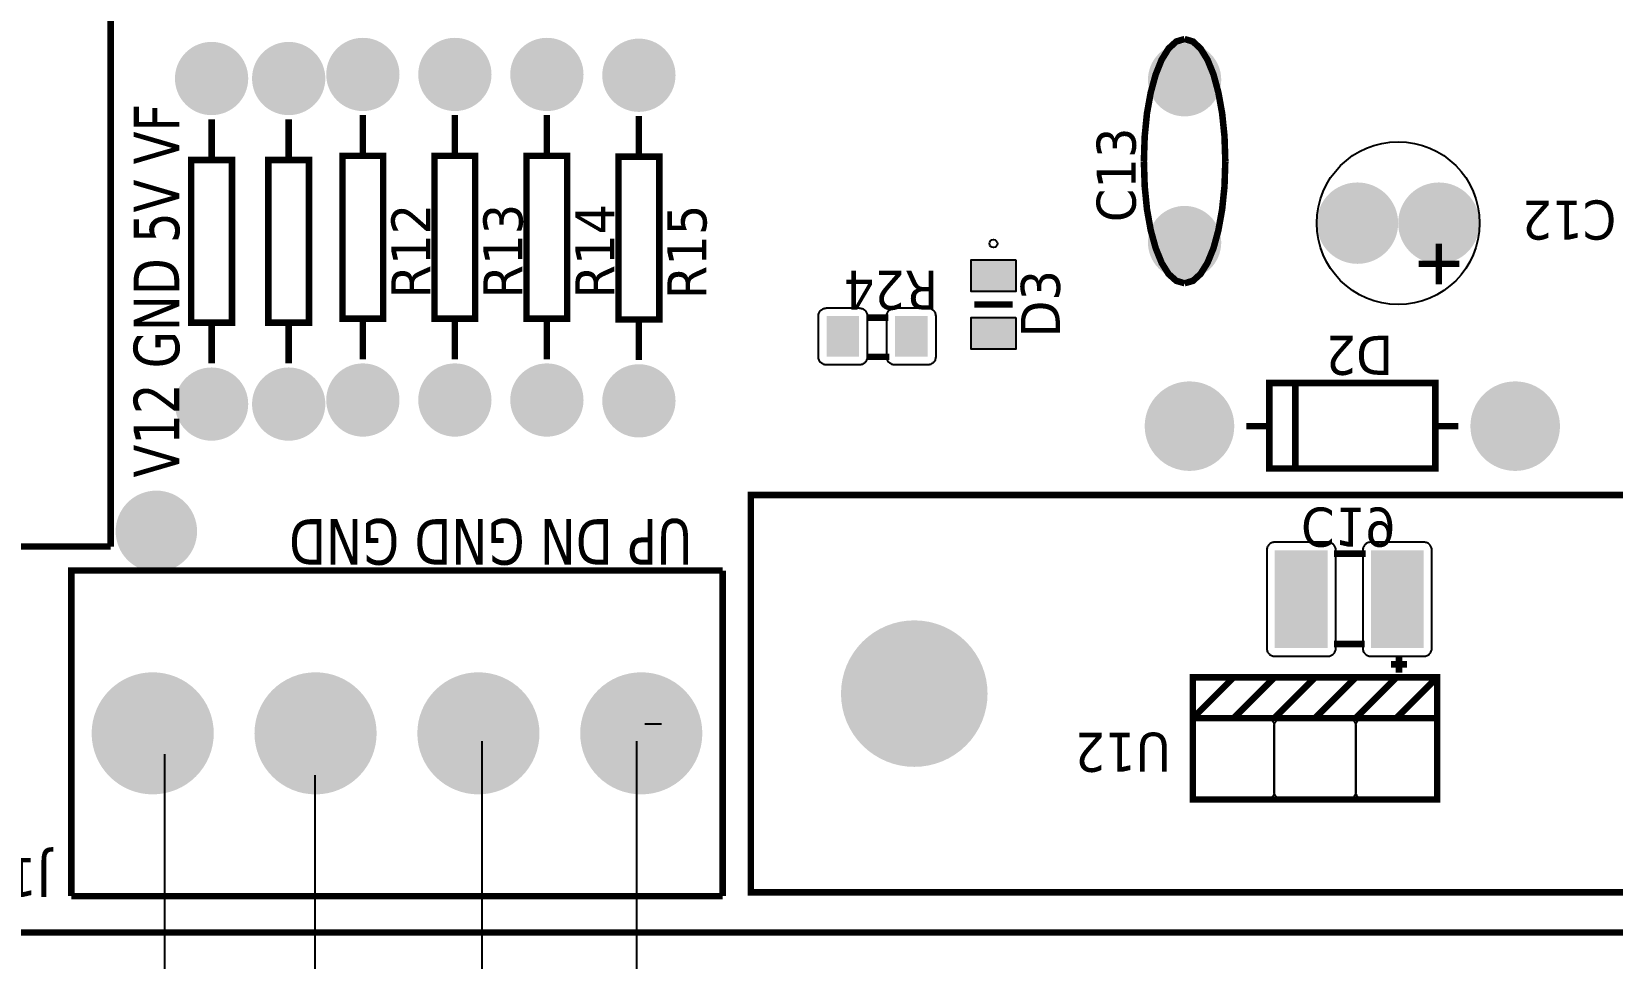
# Model space of a CAD drawing. Header units: millimetres. Extents: x 123.5 to 144.3, y 105.4 to 121.6.
# Drawn here: x 125.519 to 128.431, y 109.637 to 111.345 of the extents above; entities that cross this region are included whole.
import ezdxf

# ---------------------------------------------------------------- set-up
doc = ezdxf.new("R2010")
doc.units = ezdxf.units.MM
doc.layers.add('DESC', color=250, linetype='Continuous')
doc.layers.add('WIRES', color=7, linetype='Continuous')
doc.styles.get("Standard").update_dxf_attribs({"font": 'tahoma.ttf'})

# ---------------------------------------------------------------- blocks, each defined once
blk = doc.blocks.new('RPAD')
blk.add_trace([(-0.5, -0.5), (-0.5, 0.5), (0.5, -0.5), (0.5, 0.5)])
blk = doc.blocks.new('EPAD')
at = {"const_width": 0.5}
blk.add_lwpolyline([(-0.25, 0, 1), (0.25, 0, 1)], format="xyb", close=True, dxfattribs=at)
blk = doc.blocks.new('DIELEC_CEGH')
for points, const_width in [([(130.0548, 110.4251), (134.9154, 110.4251), (134.9154, 114.4301), (130.0548, 114.4301), (130.0548, 110.4251)], 0.008), ([(130.0548, 110.4251), (134.9154, 110.4251), (134.9154, 114.4301), (130.0548, 114.4301), (130.0548, 110.4251)], 0.008), ([(130.0548, 110.4251), (134.9154, 110.4251), (134.9154, 114.4301), (130.0548, 114.4301), (130.0548, 110.4251)], 0.008), ([(130.529, 114.3896), (130.529, 113.9896)], 0.008), ([(131.329, 114.3896), (131.329, 113.9896), (130.529, 113.9896)], 0.008), ([(130.529, 114.3896), (130.529, 113.9896)], 0.008), ([(131.329, 114.3896), (131.329, 113.9896), (130.529, 113.9896)], 0.008), ([(130.529, 114.3896), (130.529, 113.9896)], 0.008), ([(131.329, 114.3896), (131.329, 113.9896), (130.529, 113.9896)], 0.008), ([(130.0995, 114.038), (130.4995, 114.038), (130.4995, 113.238)], 0.008), ([(130.0995, 113.238), (130.0995, 114.038)], 0.008), ([(130.0995, 114.038), (130.4995, 114.038), (130.4995, 113.238)], 0.008), ([(130.0995, 113.238), (130.0995, 114.038)], 0.008), ([(130.0995, 114.038), (130.4995, 114.038), (130.4995, 113.238)], 0.008), ([(130.0995, 113.238), (130.0995, 114.038)], 0.008), ([(130.804, 113.8407), (131.004, 113.8407), (131.004, 113.8907), (130.804, 113.8907), (130.804, 113.8407)], 0.008), ([(130.804, 113.8407), (131.004, 113.8407), (131.004, 113.8907), (130.804, 113.8907), (130.804, 113.8407)], 0.008), ([(130.804, 113.8407), (131.004, 113.8407), (131.004, 113.8907), (130.804, 113.8907), (130.804, 113.8407)], 0.008), ([(130.804, 113.8657), (130.754, 113.8657)], 0.008), ([(130.804, 113.8657), (130.754, 113.8657)], 0.008), ([(130.804, 113.8657), (130.754, 113.8657)], 0.008), ([(131.054, 113.8657), (131.004, 113.8657)], 0.008), ([(131.054, 113.8657), (131.004, 113.8657)], 0.008), ([(131.054, 113.8657), (131.004, 113.8657)], 0.008), ([(130.804, 113.746), (131.004, 113.746), (131.004, 113.796), (130.804, 113.796), (130.804, 113.746)], 0.008), ([(130.804, 113.746), (131.004, 113.746), (131.004, 113.796), (130.804, 113.796), (130.804, 113.746)], 0.008), ([(130.804, 113.746), (131.004, 113.746), (131.004, 113.796), (130.804, 113.796), (130.804, 113.746)], 0.008), ([(130.804, 113.771), (130.754, 113.771)], 0.008), ([(130.804, 113.771), (130.754, 113.771)], 0.008), ([(130.804, 113.771), (130.754, 113.771)], 0.008), ([(131.054, 113.771), (131.004, 113.771)], 0.008), ([(131.054, 113.771), (131.004, 113.771)], 0.008), ([(131.054, 113.771), (131.004, 113.771)], 0.008), ([(130.809, 113.6549), (131.009, 113.6549), (131.009, 113.7049), (130.809, 113.7049), (130.809, 113.6549)], 0.008), ([(130.809, 113.6549), (131.009, 113.6549), (131.009, 113.7049), (130.809, 113.7049), (130.809, 113.6549)], 0.008), ([(130.809, 113.6549), (131.009, 113.6549), (131.009, 113.7049), (130.809, 113.7049), (130.809, 113.6549)], 0.008), ([(130.809, 113.6799), (130.759, 113.6799)], 0.008), ([(130.809, 113.6799), (130.759, 113.6799)], 0.008), ([(130.809, 113.6799), (130.759, 113.6799)], 0.008), ([(131.059, 113.6799), (131.009, 113.6799)], 0.008), ([(131.059, 113.6799), (131.009, 113.6799)], 0.008), ([(131.059, 113.6799), (131.009, 113.6799)], 0.008), ([(130.809, 113.5419), (131.009, 113.5419), (131.009, 113.5919), (130.809, 113.5919), (130.809, 113.5419)], 0.008), ([(130.809, 113.5419), (131.009, 113.5419), (131.009, 113.5919), (130.809, 113.5919), (130.809, 113.5419)], 0.008), ([(130.809, 113.5419), (131.009, 113.5419), (131.009, 113.5919), (130.809, 113.5919), (130.809, 113.5419)], 0.008), ([(130.809, 113.5669), (130.759, 113.5669)], 0.008), ([(130.809, 113.5669), (130.759, 113.5669)], 0.008), ([(130.809, 113.5669), (130.759, 113.5669)], 0.008), ([(131.059, 113.5669), (131.009, 113.5669)], 0.008), ([(131.059, 113.5669), (131.009, 113.5669)], 0.008), ([(131.059, 113.5669), (131.009, 113.5669)], 0.008), ([(130.809, 113.4289), (131.009, 113.4289), (131.009, 113.4789), (130.809, 113.4789), (130.809, 113.4289)], 0.008), ([(130.809, 113.4289), (131.009, 113.4289), (131.009, 113.4789), (130.809, 113.4789), (130.809, 113.4289)], 0.008), ([(130.809, 113.4289), (131.009, 113.4289), (131.009, 113.4789), (130.809, 113.4789), (130.809, 113.4289)], 0.008), ([(130.809, 113.4539), (130.759, 113.4539)], 0.008), ([(130.809, 113.4539), (130.759, 113.4539)], 0.008), ([(130.809, 113.4539), (130.759, 113.4539)], 0.008), ([(131.059, 113.4539), (131.009, 113.4539)], 0.008), ([(131.059, 113.4539), (131.009, 113.4539)], 0.008), ([(131.059, 113.4539), (131.009, 113.4539)], 0.008), ([(130.808, 113.3159), (131.008, 113.3159), (131.008, 113.3659), (130.808, 113.3659), (130.808, 113.3159)], 0.008), ([(130.808, 113.3159), (131.008, 113.3159), (131.008, 113.3659), (130.808, 113.3659), (130.808, 113.3159)], 0.008), ([(130.808, 113.3159), (131.008, 113.3159), (131.008, 113.3659), (130.808, 113.3659), (130.808, 113.3159)], 0.008), ([(130.808, 113.3409), (130.758, 113.3409)], 0.008), ([(130.808, 113.3409), (130.758, 113.3409)], 0.008), ([(130.808, 113.3409), (130.758, 113.3409)], 0.008), ([(131.058, 113.3409), (131.008, 113.3409)], 0.008), ([(131.058, 113.3409), (131.008, 113.3409)], 0.008), ([(131.058, 113.3409), (131.008, 113.3409)], 0.008), ([(130.0995, 113.238), (130.4995, 113.238)], 0.008), ([(130.0995, 113.238), (130.4995, 113.238)], 0.008), ([(130.0995, 113.238), (130.4995, 113.238)], 0.008), ([(130.1042, 111.8255), (130.5924, 111.8255), (130.5924, 113.2034), (130.1042, 113.2034), (130.1042, 111.8255)], 0.008), ([(130.1042, 111.8255), (130.5924, 111.8255), (130.5924, 113.2034), (130.1042, 113.2034), (130.1042, 111.8255)], 0.008), ([(130.1042, 111.8255), (130.5924, 111.8255), (130.5924, 113.2034), (130.1042, 113.2034), (130.1042, 111.8255)], 0.008), ([(130.7621, 113.0614), (130.7621, 113.0334)], 0.008), ([(130.7621, 113.0614), (130.7621, 113.0334)], 0.008), ([(130.7621, 113.0614), (130.7621, 113.0334)], 0.008), ([(130.8101, 113.0614), (130.8101, 113.0344)], 0.008), ([(130.8101, 113.0614), (130.8101, 113.0344)], 0.008), ([(130.8101, 113.0614), (130.8101, 113.0344)], 0.008), ([(130.8264, 112.8818), (130.8264, 112.929)], 0.00787), ([(130.8264, 112.8818), (130.8264, 112.929)], 0.00787), ([(130.8264, 112.8818), (130.8264, 112.929)], 0.00787), ([(130.8525, 112.6707), (130.8554, 112.6809), (130.8639, 112.6904), (130.8775, 112.6989), (130.8956, 112.7062), (130.9176, 112.7123), (130.9432, 112.7169), (130.9716, 112.7197), (131.0025, 112.7207)], 0.008), ([(130.8525, 112.6707), (130.8554, 112.6809), (130.8639, 112.6904), (130.8775, 112.6989), (130.8956, 112.7062), (130.9176, 112.7123), (130.9432, 112.7169), (130.9716, 112.7197), (131.0025, 112.7207)], 0.008), ([(130.8525, 112.6707), (130.8554, 112.6809), (130.8639, 112.6904), (130.8775, 112.6989), (130.8956, 112.7062), (130.9176, 112.7123), (130.9432, 112.7169), (130.9716, 112.7197), (131.0025, 112.7207)], 0.008), ([(131.1525, 112.6707), (131.1495, 112.6809), (131.1408, 112.6904), (131.1271, 112.6989), (131.109, 112.7062), (131.0868, 112.7123), (131.0613, 112.7169), (131.033, 112.7197), (131.0025, 112.7207)], 0.008), ([(131.1525, 112.6707), (131.1495, 112.6809), (131.1408, 112.6904), (131.1271, 112.6989), (131.109, 112.7062), (131.0868, 112.7123), (131.0613, 112.7169), (131.033, 112.7197), (131.0025, 112.7207)], 0.008), ([(131.1525, 112.6707), (131.1495, 112.6809), (131.1408, 112.6904), (131.1271, 112.6989), (131.109, 112.7062), (131.0868, 112.7123), (131.0613, 112.7169), (131.033, 112.7197), (131.0025, 112.7207)], 0.008), ([(130.2182, 112.3605), (130.3182, 112.3605), (130.3182, 112.6605), (130.2182, 112.6605), (130.2182, 112.3605)], 0.008), ([(130.2182, 112.3605), (130.3182, 112.3605), (130.3182, 112.6605), (130.2182, 112.6605), (130.2182, 112.3605)], 0.008), ([(130.2182, 112.3605), (130.3182, 112.3605), (130.3182, 112.6605), (130.2182, 112.6605), (130.2182, 112.3605)], 0.008), ([(130.3182, 112.6605), (130.3682, 112.6605), (130.3682, 112.3605), (130.3182, 112.3605)], 0.008), ([(130.3182, 112.6605), (130.3682, 112.6105)], 0.008), ([(130.3182, 112.6605), (130.3682, 112.6605), (130.3682, 112.3605), (130.3182, 112.3605)], 0.008), ([(130.3182, 112.6605), (130.3682, 112.6105)], 0.008), ([(130.3182, 112.6605), (130.3682, 112.6605), (130.3682, 112.3605), (130.3182, 112.3605)], 0.008), ([(130.3182, 112.6605), (130.3682, 112.6105)], 0.008), ([(130.8525, 112.6707), (130.8554, 112.6605), (130.8639, 112.6511), (130.8775, 112.6426), (130.8956, 112.6352), (130.9176, 112.6292), (130.9432, 112.6246), (130.9716, 112.6217), (131.0025, 112.6207)], 0.008), ([(130.8525, 112.6707), (130.8554, 112.6605), (130.8639, 112.6511), (130.8775, 112.6426), (130.8956, 112.6352), (130.9176, 112.6292), (130.9432, 112.6246), (130.9716, 112.6217), (131.0025, 112.6207)], 0.008), ([(130.8525, 112.6707), (130.8554, 112.6605), (130.8639, 112.6511), (130.8775, 112.6426), (130.8956, 112.6352), (130.9176, 112.6292), (130.9432, 112.6246), (130.9716, 112.6217), (131.0025, 112.6207)], 0.008), ([(131.1525, 112.6707), (131.1495, 112.6605), (131.1408, 112.6511), (131.1271, 112.6426), (131.109, 112.6352), (131.0868, 112.6292), (131.0613, 112.6246), (131.033, 112.6217), (131.0025, 112.6207)], 0.008), ([(131.1525, 112.6707), (131.1495, 112.6605), (131.1408, 112.6511), (131.1271, 112.6426), (131.109, 112.6352), (131.0868, 112.6292), (131.0613, 112.6246), (131.033, 112.6217), (131.0025, 112.6207)], 0.008), ([(131.1525, 112.6707), (131.1495, 112.6605), (131.1408, 112.6511), (131.1271, 112.6426), (131.109, 112.6352), (131.0868, 112.6292), (131.0613, 112.6246), (131.033, 112.6217), (131.0025, 112.6207)], 0.008), ([(130.3182, 112.6105), (130.3682, 112.5605)], 0.008), ([(130.3182, 112.6105), (130.3682, 112.5605)], 0.008), ([(130.3182, 112.6105), (130.3682, 112.5605)], 0.008), ([(130.6769, 112.5947), (130.6769, 112.5667)], 0.008), ([(130.6769, 112.5947), (130.6769, 112.5667)], 0.008), ([(130.6769, 112.5947), (130.6769, 112.5667)], 0.008), ([(130.3182, 112.5605), (130.3682, 112.5105)], 0.008), ([(130.3182, 112.5605), (130.3682, 112.5105)], 0.008), ([(130.3182, 112.5605), (130.3682, 112.5105)], 0.008), ([(130.6249, 112.3627), (130.7299, 112.3627), (130.7299, 112.5667), (130.6249, 112.5667), (130.6249, 112.3627)], 0.008), ([(130.6249, 112.3627), (130.7299, 112.3627), (130.7299, 112.5667), (130.6249, 112.5667), (130.6249, 112.3627)], 0.008), ([(130.6249, 112.3627), (130.7299, 112.3627), (130.7299, 112.5667), (130.6249, 112.5667), (130.6249, 112.3627)], 0.008), ([(130.7289, 112.5347), (130.6259, 112.5347)], 0.008), ([(130.7289, 112.5347), (130.6259, 112.5347)], 0.008), ([(130.7289, 112.5347), (130.6259, 112.5347)], 0.008), ([(130.3182, 112.5105), (130.3682, 112.4605)], 0.008), ([(130.3182, 112.5105), (130.3682, 112.4605)], 0.008), ([(130.3182, 112.5105), (130.3682, 112.4605)], 0.008), ([(130.4092, 112.4874), (130.4092, 112.4494)], 0.008), ([(130.4092, 112.4874), (130.4092, 112.4494)], 0.008), ([(130.4092, 112.4874), (130.4092, 112.4494)], 0.008), ([(130.5202, 112.4874), (130.5202, 112.4484)], 0.008), ([(130.5202, 112.4874), (130.5202, 112.4484)], 0.008), ([(130.5202, 112.4874), (130.5202, 112.4484)], 0.008), ([(130.3182, 112.4605), (130.3682, 112.4105)], 0.008), ([(130.3182, 112.4605), (130.3682, 112.4105)], 0.008), ([(130.3182, 112.4605), (130.3682, 112.4105)], 0.008), ([(130.3182, 112.4105), (130.3682, 112.3605)], 0.008), ([(130.3182, 112.4105), (130.3682, 112.3605)], 0.008), ([(130.3182, 112.4105), (130.3682, 112.3605)], 0.008), ([(130.3942, 112.4074), (130.3742, 112.4074)], 0.008), ([(130.3942, 112.4074), (130.3742, 112.4074)], 0.008), ([(130.3942, 112.4074), (130.3742, 112.4074)], 0.008), ([(130.3842, 112.4174), (130.3842, 112.3974)], 0.008), ([(130.3842, 112.4174), (130.3842, 112.3974)], 0.008), ([(130.3842, 112.4174), (130.3842, 112.3974)], 0.008), ([(130.8763, 112.3334), (130.8763, 112.3834)], 0.008), ([(130.8763, 112.3334), (130.8763, 112.3834)], 0.008), ([(130.8763, 112.3334), (130.8763, 112.3834)], 0.008), ([(130.6769, 112.3627), (130.6769, 112.3347)], 0.008), ([(130.6769, 112.3627), (130.6769, 112.3347)], 0.008), ([(130.6769, 112.3627), (130.6769, 112.3347)], 0.008), ([(130.8513, 112.3584), (130.9013, 112.3584)], 0.008), ([(130.8513, 112.3584), (130.9013, 112.3584)], 0.008), ([(130.8513, 112.3584), (130.9013, 112.3584)], 0.008)]:
    blk.add_lwpolyline(points, dxfattribs=dict(const_width=const_width))
for points in [[(130.8221, 113.1104), (130.8221, 113.0704), (130.822, 113.0694), (130.8219, 113.0684), (130.8216, 113.0674), (130.8213, 113.0665), (130.8209, 113.0656), (130.8204, 113.0648), (130.8198, 113.064), (130.8192, 113.0633), (130.8185, 113.0627), (130.8177, 113.0621), (130.8169, 113.0616), (130.816, 113.0612), (130.8151, 113.0609), (130.8141, 113.0606), (130.8131, 113.0605), (130.8121, 113.0604), (130.7621, 113.0604), (130.761, 113.0605), (130.76, 113.0606), (130.7591, 113.0609), (130.7581, 113.0612), (130.7573, 113.0616), (130.7564, 113.0621), (130.7557, 113.0627), (130.755, 113.0633), (130.7543, 113.064), (130.7537, 113.0648), (130.7533, 113.0656), (130.7528, 113.0665), (130.7525, 113.0674), (130.7523, 113.0684), (130.7521, 113.0694), (130.7521, 113.0704), (130.7521, 113.1104), (130.7521, 113.1115), (130.7523, 113.1125), (130.7525, 113.1134), (130.7528, 113.1143), (130.7533, 113.1152), (130.7537, 113.116), (130.7543, 113.1168), (130.755, 113.1175), (130.7557, 113.1182), (130.7564, 113.1187), (130.7573, 113.1192), (130.7581, 113.1196), (130.7591, 113.12), (130.76, 113.1202), (130.761, 113.1204), (130.7621, 113.1204), (130.8121, 113.1204), (130.8131, 113.1204), (130.8141, 113.1202), (130.8151, 113.12), (130.816, 113.1196), (130.8169, 113.1192), (130.8177, 113.1187), (130.8185, 113.1182), (130.8192, 113.1175), (130.8198, 113.1168), (130.8204, 113.116), (130.8209, 113.1152), (130.8213, 113.1143), (130.8216, 113.1134), (130.8219, 113.1125), (130.822, 113.1115), (130.8221, 113.1104)], [(130.8221, 113.0264), (130.8221, 112.9864), (130.822, 112.9854), (130.8219, 112.9844), (130.8216, 112.9834), (130.8213, 112.9825), (130.8209, 112.9816), (130.8204, 112.9808), (130.8198, 112.98), (130.8192, 112.9793), (130.8185, 112.9787), (130.8177, 112.9781), (130.8169, 112.9776), (130.816, 112.9772), (130.8151, 112.9769), (130.8141, 112.9766), (130.8131, 112.9765), (130.8121, 112.9764), (130.7621, 112.9764), (130.761, 112.9765), (130.76, 112.9766), (130.7591, 112.9769), (130.7581, 112.9772), (130.7573, 112.9776), (130.7564, 112.9781), (130.7557, 112.9787), (130.755, 112.9793), (130.7543, 112.98), (130.7537, 112.9808), (130.7533, 112.9816), (130.7528, 112.9825), (130.7525, 112.9834), (130.7523, 112.9844), (130.7521, 112.9854), (130.7521, 112.9864), (130.7521, 113.0264), (130.7521, 113.0275), (130.7523, 113.0285), (130.7525, 113.0294), (130.7528, 113.0303), (130.7533, 113.0312), (130.7537, 113.032), (130.7543, 113.0328), (130.755, 113.0335), (130.7557, 113.0342), (130.7564, 113.0347), (130.7573, 113.0352), (130.7581, 113.0356), (130.7591, 113.036), (130.76, 113.0362), (130.761, 113.0364), (130.7621, 113.0364), (130.8121, 113.0364), (130.8131, 113.0364), (130.8141, 113.0362), (130.8151, 113.036), (130.816, 113.0356), (130.8169, 113.0352), (130.8177, 113.0347), (130.8185, 113.0342), (130.8192, 113.0335), (130.8198, 113.0328), (130.8204, 113.032), (130.8209, 113.0312), (130.8213, 113.0303), (130.8216, 113.0294), (130.8219, 113.0285), (130.822, 113.0275), (130.8221, 113.0264)], [(130.8105, 112.8779), (130.7715, 112.8779), (130.7715, 112.9329), (130.8105, 112.9329), (130.8105, 112.8779)], [(130.8814, 112.8779), (130.8424, 112.8779), (130.8424, 112.9329), (130.8814, 112.9329), (130.8814, 112.8779)], [(130.3182, 112.6505), (130.3182, 112.5705), (130.3181, 112.5695), (130.318, 112.5685), (130.3177, 112.5675), (130.3174, 112.5666), (130.317, 112.5657), (130.3165, 112.5649), (130.3159, 112.5641), (130.3153, 112.5634), (130.3146, 112.5628), (130.3138, 112.5622), (130.313, 112.5617), (130.3121, 112.5613), (130.3112, 112.561), (130.3102, 112.5607), (130.3092, 112.5606), (130.3082, 112.5605), (130.2282, 112.5605), (130.2271, 112.5606), (130.2261, 112.5607), (130.2251, 112.561), (130.2242, 112.5613), (130.2233, 112.5617), (130.2225, 112.5622), (130.2218, 112.5628), (130.2211, 112.5634), (130.2204, 112.5641), (130.2198, 112.5649), (130.2193, 112.5657), (130.2189, 112.5666), (130.2186, 112.5675), (130.2184, 112.5685), (130.2182, 112.5695), (130.2182, 112.5705), (130.2182, 112.6505), (130.2182, 112.6516), (130.2184, 112.6526), (130.2186, 112.6535), (130.2189, 112.6545), (130.2193, 112.6553), (130.2198, 112.6562), (130.2204, 112.6569), (130.2211, 112.6576), (130.2218, 112.6583), (130.2225, 112.6588), (130.2233, 112.6593), (130.2242, 112.6598), (130.2251, 112.6601), (130.2261, 112.6603), (130.2271, 112.6605), (130.2282, 112.6605), (130.3082, 112.6605), (130.3092, 112.6605), (130.3102, 112.6603), (130.3112, 112.6601), (130.3121, 112.6598), (130.313, 112.6593), (130.3138, 112.6588), (130.3146, 112.6583), (130.3153, 112.6576), (130.3159, 112.6569), (130.3165, 112.6562), (130.317, 112.6553), (130.3174, 112.6545), (130.3177, 112.6535), (130.318, 112.6526), (130.3181, 112.6516), (130.3182, 112.6505)], [(130.3942, 112.5599), (130.3942, 112.4949), (130.3943, 112.4939), (130.3944, 112.4929), (130.3947, 112.4919), (130.395, 112.491), (130.3954, 112.4901), (130.3959, 112.4893), (130.3965, 112.4885), (130.3971, 112.4878), (130.3978, 112.4872), (130.3986, 112.4866), (130.3994, 112.4861), (130.4003, 112.4857), (130.4012, 112.4854), (130.4022, 112.4851), (130.4032, 112.485), (130.4042, 112.4849), (130.5242, 112.4849), (130.5253, 112.485), (130.5263, 112.4851), (130.5272, 112.4854), (130.5282, 112.4857), (130.529, 112.4861), (130.5299, 112.4866), (130.5306, 112.4872), (130.5313, 112.4878), (130.532, 112.4885), (130.5326, 112.4893), (130.533, 112.4901), (130.5335, 112.491), (130.5338, 112.4919), (130.534, 112.4929), (130.5342, 112.4939), (130.5342, 112.4949), (130.5342, 112.5599), (130.5342, 112.561), (130.534, 112.562), (130.5338, 112.5629), (130.5335, 112.5639), (130.533, 112.5647), (130.5326, 112.5656), (130.532, 112.5663), (130.5313, 112.567), (130.5306, 112.5677), (130.5299, 112.5682), (130.529, 112.5687), (130.5282, 112.5692), (130.5272, 112.5695), (130.5263, 112.5697), (130.5253, 112.5699), (130.5242, 112.5699), (130.4042, 112.5699), (130.4032, 112.5699), (130.4022, 112.5697), (130.4012, 112.5695), (130.4003, 112.5692), (130.3994, 112.5687), (130.3986, 112.5682), (130.3978, 112.5677), (130.3971, 112.567), (130.3965, 112.5663), (130.3959, 112.5656), (130.3954, 112.5647), (130.395, 112.5639), (130.3947, 112.5629), (130.3944, 112.562), (130.3943, 112.561), (130.3942, 112.5599)], [(130.3182, 112.5505), (130.3182, 112.4705), (130.3181, 112.4695), (130.318, 112.4685), (130.3177, 112.4675), (130.3174, 112.4666), (130.317, 112.4657), (130.3165, 112.4649), (130.3159, 112.4641), (130.3153, 112.4634), (130.3146, 112.4628), (130.3138, 112.4622), (130.313, 112.4617), (130.3121, 112.4613), (130.3112, 112.461), (130.3102, 112.4607), (130.3092, 112.4606), (130.3082, 112.4605), (130.2282, 112.4605), (130.2271, 112.4606), (130.2261, 112.4607), (130.2251, 112.461), (130.2242, 112.4613), (130.2233, 112.4617), (130.2225, 112.4622), (130.2218, 112.4628), (130.2211, 112.4634), (130.2204, 112.4641), (130.2198, 112.4649), (130.2193, 112.4657), (130.2189, 112.4666), (130.2186, 112.4675), (130.2184, 112.4685), (130.2182, 112.4695), (130.2182, 112.4705), (130.2182, 112.5505), (130.2182, 112.5516), (130.2184, 112.5526), (130.2186, 112.5535), (130.2189, 112.5545), (130.2193, 112.5553), (130.2198, 112.5562), (130.2204, 112.5569), (130.2211, 112.5576), (130.2218, 112.5583), (130.2225, 112.5588), (130.2233, 112.5593), (130.2242, 112.5598), (130.2251, 112.5601), (130.2261, 112.5603), (130.2271, 112.5605), (130.2282, 112.5605), (130.3082, 112.5605), (130.3092, 112.5605), (130.3102, 112.5603), (130.3112, 112.5601), (130.3121, 112.5598), (130.313, 112.5593), (130.3138, 112.5588), (130.3146, 112.5583), (130.3153, 112.5576), (130.3159, 112.5569), (130.3165, 112.5562), (130.317, 112.5553), (130.3174, 112.5545), (130.3177, 112.5535), (130.318, 112.5526), (130.3181, 112.5516), (130.3182, 112.5505)], [(130.3182, 112.4505), (130.3182, 112.3705), (130.3181, 112.3695), (130.318, 112.3685), (130.3177, 112.3675), (130.3174, 112.3666), (130.317, 112.3657), (130.3165, 112.3649), (130.3159, 112.3641), (130.3153, 112.3634), (130.3146, 112.3628), (130.3138, 112.3622), (130.313, 112.3617), (130.3121, 112.3613), (130.3112, 112.361), (130.3102, 112.3607), (130.3092, 112.3606), (130.3082, 112.3605), (130.2282, 112.3605), (130.2271, 112.3606), (130.2261, 112.3607), (130.2251, 112.361), (130.2242, 112.3613), (130.2233, 112.3617), (130.2225, 112.3622), (130.2218, 112.3628), (130.2211, 112.3634), (130.2204, 112.3641), (130.2198, 112.3649), (130.2193, 112.3657), (130.2189, 112.3666), (130.2186, 112.3675), (130.2184, 112.3685), (130.2182, 112.3695), (130.2182, 112.3705), (130.2182, 112.4505), (130.2182, 112.4516), (130.2184, 112.4526), (130.2186, 112.4535), (130.2189, 112.4545), (130.2193, 112.4553), (130.2198, 112.4562), (130.2204, 112.4569), (130.2211, 112.4576), (130.2218, 112.4583), (130.2225, 112.4588), (130.2233, 112.4593), (130.2242, 112.4598), (130.2251, 112.4601), (130.2261, 112.4603), (130.2271, 112.4605), (130.2282, 112.4605), (130.3082, 112.4605), (130.3092, 112.4605), (130.3102, 112.4603), (130.3112, 112.4601), (130.3121, 112.4598), (130.313, 112.4593), (130.3138, 112.4588), (130.3146, 112.4583), (130.3153, 112.4576), (130.3159, 112.4569), (130.3165, 112.4562), (130.317, 112.4553), (130.3174, 112.4545), (130.3177, 112.4535), (130.318, 112.4526), (130.3181, 112.4516), (130.3182, 112.4505)], [(130.3942, 112.4419), (130.3942, 112.3769), (130.3943, 112.3759), (130.3944, 112.3749), (130.3947, 112.3739), (130.395, 112.373), (130.3954, 112.3721), (130.3959, 112.3713), (130.3965, 112.3705), (130.3971, 112.3698), (130.3978, 112.3692), (130.3986, 112.3686), (130.3994, 112.3681), (130.4003, 112.3677), (130.4012, 112.3674), (130.4022, 112.3671), (130.4032, 112.367), (130.4042, 112.3669), (130.5242, 112.3669), (130.5253, 112.367), (130.5263, 112.3671), (130.5272, 112.3674), (130.5282, 112.3677), (130.529, 112.3681), (130.5299, 112.3686), (130.5306, 112.3692), (130.5313, 112.3698), (130.532, 112.3705), (130.5326, 112.3713), (130.533, 112.3721), (130.5335, 112.373), (130.5338, 112.3739), (130.534, 112.3749), (130.5342, 112.3759), (130.5342, 112.3769), (130.5342, 112.4419), (130.5342, 112.443), (130.534, 112.444), (130.5338, 112.4449), (130.5335, 112.4459), (130.533, 112.4467), (130.5326, 112.4476), (130.532, 112.4483), (130.5313, 112.449), (130.5306, 112.4497), (130.5299, 112.4502), (130.529, 112.4507), (130.5282, 112.4512), (130.5272, 112.4515), (130.5263, 112.4517), (130.5253, 112.4519), (130.5242, 112.4519), (130.4042, 112.4519), (130.4032, 112.4519), (130.4022, 112.4517), (130.4012, 112.4515), (130.4003, 112.4512), (130.3994, 112.4507), (130.3986, 112.4502), (130.3978, 112.4497), (130.3971, 112.449), (130.3965, 112.4483), (130.3959, 112.4476), (130.3954, 112.4467), (130.395, 112.4459), (130.3947, 112.4449), (130.3944, 112.444), (130.3943, 112.443), (130.3942, 112.4419)]]:
    blk.add_lwpolyline(points, close=True)
for centre, radius in [((130.9012, 112.9054), 0.00492), ((130.9012, 112.9054), 0.00492), ((130.9012, 112.9054), 0.00492), ((130.9263, 112.4084), 0.1), ((130.9263, 112.4084), 0.1), ((130.9263, 112.4084), 0.1)]:
    blk.add_circle(centre, radius)
for p, xscale, yscale in [((130.2995, 113.938), 0.15, 0.15), ((130.5477, 113.9335), 0.1, 0.1), ((130.704, 113.8657), 0.09, 0.09), ((131.104, 113.8657), 0.09, 0.09), ((130.2995, 113.738), 0.15, 0.15), ((130.704, 113.771), 0.09, 0.09), ((131.104, 113.771), 0.09, 0.09), ((130.709, 113.6799), 0.09, 0.09), ((131.109, 113.6799), 0.09, 0.09), ((130.2995, 113.538), 0.15, 0.15), ((130.709, 113.5669), 0.09, 0.09), ((131.109, 113.5669), 0.09, 0.09), ((130.709, 113.4539), 0.09, 0.09), ((131.109, 113.4539), 0.09, 0.09), ((130.2995, 113.338), 0.15, 0.15), ((130.708, 113.3409), 0.09, 0.09), ((131.108, 113.3409), 0.09, 0.09), ((130.3483, 113.0027), 0.18, 0.18), ((130.6769, 112.6647), 0.11, 0.11), ((130.9025, 112.6707), 0.09, 0.09), ((131.1025, 112.6707), 0.09, 0.09), ((130.9263, 112.4584), 0.1, 0.1), ((130.9263, 112.3584), 0.1, 0.1), ((130.6769, 112.2647), 0.11, 0.11)]:
    blk.add_blockref('EPAD', p, dxfattribs=dict(xscale=xscale, yscale=yscale))
for p, xscale, yscale, rotation in [((130.7871, 113.0904), 0.04, 0.05, 270), ((130.7871, 113.0064), 0.04, 0.05, 270), ((130.791, 112.9054), 0.039, 0.055, 180), ((130.8619, 112.9054), 0.039, 0.055, 180), ((130.4642, 112.5274), 0.065, 0.12, 90), ((130.4642, 112.4094), 0.065, 0.12, 90)]:
    blk.add_blockref('RPAD', p, dxfattribs=dict(xscale=xscale, yscale=yscale, rotation=rotation))
for s, height, width, p in [('J12', 0.048, 1.041667, (130.1465, 114.063)), ('J12', 0.048, 1.041667, (130.1465, 114.063)), ('J12', 0.048, 1.041667, (130.1465, 114.063)), ('UP DN GND GND', 0.056, 0.892857, (130.5627, 113.2755)), ('UP DN GND GND', 0.056, 0.892857, (130.5627, 113.2755)), ('UP DN GND GND', 0.056, 0.892857, (130.5627, 113.2755)), ('R24', 0.048, 1.041667, (130.8681, 112.9734)), ('R24', 0.048, 1.041667, (130.8681, 112.9734)), ('R24', 0.048, 1.041667, (130.8681, 112.9734)), ('U12', 0.048, 1.041667, (130.3002, 112.6875)), ('U12', 0.048, 1.041667, (130.3002, 112.6875)), ('U12', 0.048, 1.041667, (130.3002, 112.6875)), ('D2', 0.048, 1.041667, (130.7879, 112.4147)), ('D2', 0.048, 1.041667, (130.7879, 112.4147)), ('D2', 0.048, 1.041667, (130.7879, 112.4147)), ('C12', 0.048, 1.041667, (130.9541, 112.1405)), ('C12', 0.048, 1.041667, (130.9541, 112.1405)), ('C12', 0.048, 1.041667, (130.9541, 112.1405))]:
    blk.add_text(s, height=height, rotation=90, dxfattribs=dict(width=width)).set_placement(p)
for s, height, width, p in [('V12 GND 5V VF', 0.056, 0.892857, (130.6138, 113.9054)), ('V12 GND 5V VF', 0.056, 0.892857, (130.6138, 113.9054)), ('V12 GND 5V VF', 0.056, 0.892857, (130.6138, 113.9054)), ('R12', 0.048, 1.041667, (130.834, 113.5969)), ('R12', 0.048, 1.041667, (130.834, 113.5969)), ('R12', 0.048, 1.041667, (130.834, 113.5969)), ('R13', 0.048, 1.041667, (130.834, 113.4839)), ('R13', 0.048, 1.041667, (130.834, 113.4839)), ('R13', 0.048, 1.041667, (130.834, 113.4839)), ('R14', 0.048, 1.041667, (130.834, 113.3709)), ('R14', 0.048, 1.041667, (130.834, 113.3709)), ('R14', 0.048, 1.041667, (130.834, 113.3709)), ('R15', 0.048, 1.041667, (130.833, 113.2579)), ('R15', 0.048, 1.041667, (130.833, 113.2579)), ('R15', 0.048, 1.041667, (130.833, 113.2579)), ('D3', 0.048, 1.041667, (130.7858, 112.8238)), ('D3', 0.048, 1.041667, (130.7858, 112.8238)), ('D3', 0.048, 1.041667, (130.7858, 112.8238)), ('C13', 0.048, 1.041667, (130.9275, 112.7307)), ('C13', 0.048, 1.041667, (130.9275, 112.7307)), ('C13', 0.048, 1.041667, (130.9275, 112.7307))]:
    blk.add_text(s, height=height, dxfattribs=dict(width=width)).set_placement(p)
at = {"text_generation_flag": 2, "width": 1.041667}
blk.add_text('C19', height=0.048, rotation=90, dxfattribs=at).set_placement((130.5768, 112.5277))
blk.add_text('C19', height=0.048, rotation=90, dxfattribs=at).set_placement((130.5768, 112.5277))
blk.add_text('C19', height=0.048, rotation=90, dxfattribs=at).set_placement((130.5768, 112.5277))

msp = doc.modelspace()

# ---------------------------------------------------------------- linework, layer by layer
at = {"layer": 'WIRES'}
for p, q in [((126.6797, 110.069), (126.6489, 110.069)), ((126.3489, 110.0379), (126.3489, 108.7729)), ((126.6336, 110.0379), (126.6336, 108.7729)), ((125.7642, 110.0136), (125.7642, 109.2678)), ((126.0412, 109.9751), (126.0412, 109.0141))]:
    msp.add_line(p, q, dxfattribs=at)

# ---------------------------------------------------------------- block references
at = {"layer": 'DESC', "xscale": 1.5, "yscale": 1.5, "zscale": 1.5, "rotation": 90}
msp.add_blockref('DIELEC_CEGH', (296.6493, -85.397), dxfattribs=at)

doc.saveas('drawing.dxf')
